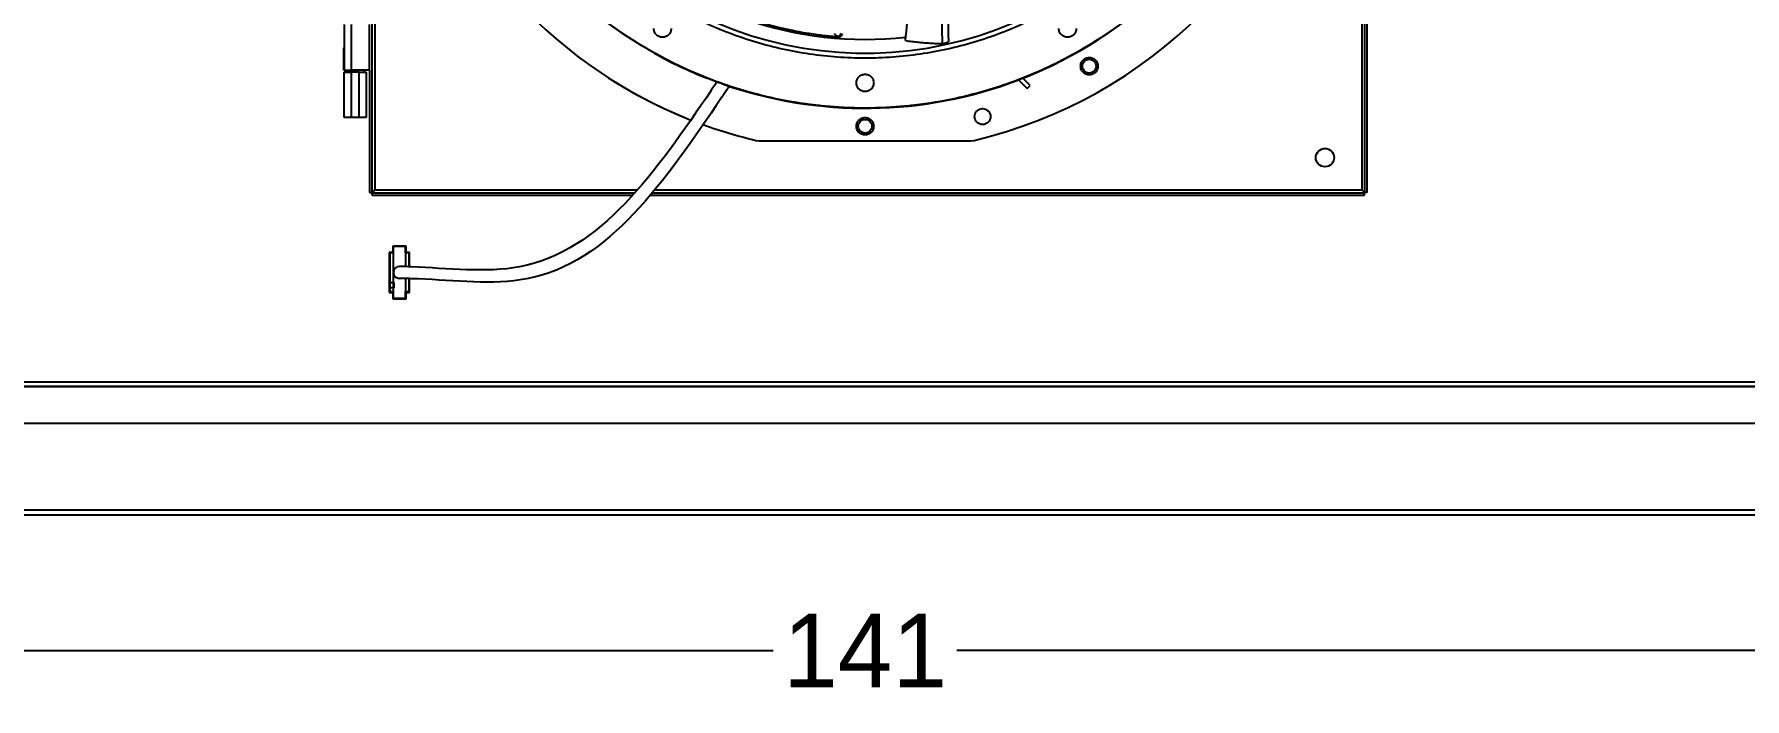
# Model space of a CAD drawing. Header units: inches. Extents: x 1229 to 1453, y -1023 to -720.
# Drawn here: x 1276.56 to 1323.12, y -953.05 to -934.96 of the extents above; entities that cross this region are included whole.
import ezdxf

# ---------------------------------------------------------------- set-up
doc = ezdxf.new("R2010")
doc.units = ezdxf.units.IN
doc.header["$MEASUREMENT"] = 0
doc.header["$PDSIZE"] = -1
doc.dimstyles.new('RAE Solutions', dxfattribs={"dimtxt": 2, "dimasz": 1.5, "dimexe": 0.5, "dimexo": 0.5, "dimgap": 0.5, "dimtad": 0, "dimtih": 1, "dimtoh": 1, "dimdec": 3, "dimrnd": 0.125, "dimzin": 1, "dimdsep": 46, "dimlunit": 5, "dimtxsty": 'Standard', "dimcen": 0.09, "dimadec": 0, "dimazin": 0, "dimtfac": 1, "dimtdec": 3, "dimtofl": 0, "dimtmove": 0, "dimatfit": 3, "dimfxl": 1, "dimtolj": 1, "dimtzin": 1, "dimarcsym": 0})

# ---------------------------------------------------------------- blocks, each defined once
blk = doc.blocks.new('*D263')
at = {"color": 0, "lineweight": -2, "transparency": 16777216}
for p, q in [((1369.669, -945.937), (1369.669, -952.235)), ((1228.678, -946.065), (1228.678, -952.235)), ((1230.178, -951.735), (1296.674, -951.735)), ((1368.169, -951.735), (1301.674, -951.735))]:
    blk.add_line(p, q, dxfattribs=at)
at = {"color": 0, "transparency": 16777216}
for points in [[(1230.178, -951.485), (1230.178, -951.985), (1228.678, -951.735)], [(1368.169, -951.485), (1368.169, -951.985), (1369.669, -951.735)]]:
    blk.add_solid(points, dxfattribs=at)
at = {"layer": 'Defpoints', "color": 0, "transparency": 16777216}
for p in [(1369.669, -945.437), (1228.678, -945.565), (1369.669, -951.735)]:
    blk.add_point(p, dxfattribs=at)
at = {"color": 0, "transparency": 16777216, "insert": (1299.174, -951.735), "char_height": 2, "attachment_point": 5}
blk.add_mtext('\\A1;141', dxfattribs=at)

msp = doc.modelspace()

# ---------------------------------------------------------------- linework, layer by layer
at = {"color": 18, "linetype": 'Continuous', "lineweight": 25, "true_color": 0x000000}
for p, q in [((1285.7536, -911.8687), (1285.7536, -939.2706)), ((1285.8366, -911.9447), (1285.8366, -939.1947)), ((1312.6906, -911.9447), (1312.6906, -939.1947)), ((1312.7736, -939.2706), (1312.7736, -911.8687)), ((1312.8366, -939.2706), (1312.8366, -911.8687)), ((1301.2783, -935.2184), (1301.2457, -933.5758)), ((1285.0031, -934.6997), (1285.0031, -935.3343)), ((1285.1906, -934.6997), (1285.1906, -935.9397)), ((1285.6906, -935.9397), (1285.6906, -934.6997)), ((1298.4131, -935.0232), (1298.4394, -935.0248)), ((1301.2783, -935.2184), (1301.4423, -935.1659)), ((1284.9931, -935.9397), (1284.9931, -935.3343)), ((1284.9931, -935.3343), (1285.0031, -935.3343)), ((1285.0031, -935.3343), (1285.0031, -935.9397)), ((1284.9931, -935.9397), (1285.0031, -935.9397)), ((1285.0026, -937.2297), (1285.0026, -935.9897)), ((1285.0026, -935.9897), (1285.1901, -935.9897)), ((1285.0031, -935.9397), (1285.1906, -935.9397)), ((1285.0496, -935.9397), (1285.0496, -935.9897)), ((1285.1901, -935.9897), (1285.1901, -937.2297)), ((1285.4091, -935.9897), (1285.1901, -935.9897)), ((1285.6906, -935.9397), (1285.1906, -935.9397)), ((1285.4091, -937.2297), (1285.4091, -935.9897)), ((1285.4091, -935.9897), (1285.5966, -935.9897)), ((1285.5496, -935.9897), (1285.5496, -935.9397)), ((1285.5966, -935.9897), (1285.5966, -937.2297)), ((1285.6906, -935.9397), (1285.6906, -939.2706)), ((1303.669, -936.3538), (1303.4716, -936.1564)), ((1303.3513, -936.2031), (1303.5871, -936.4389)), ((1303.5871, -936.4389), (1303.669, -936.3538)), ((1285.1901, -937.2297), (1285.0026, -937.2297)), ((1285.4091, -937.2297), (1285.1901, -937.2297)), ((1285.5966, -937.2297), (1285.4091, -937.2297)), ((1296.2059, -937.8487), (1296.2963, -937.8592)), ((1296.2963, -937.8592), (1302.0514, -937.8592)), ((1302.0514, -937.8592), (1302.1418, -937.8487)), ((1285.6906, -939.2706), (1285.7536, -939.2706)), ((1285.7607, -939.3407), (1285.7607, -939.2777)), ((1285.7607, -939.2777), (1292.9105, -939.2777)), ((1285.7607, -939.3407), (1292.8535, -939.3407)), ((1285.8366, -939.1947), (1292.9842, -939.1947)), ((1293.3331, -939.3407), (1312.7665, -939.3407)), ((1293.3862, -939.2777), (1312.7665, -939.2777)), ((1293.4552, -939.1947), (1312.6906, -939.1947)), ((1312.7665, -939.3407), (1312.7665, -939.2777)), ((1312.8366, -939.2706), (1312.7736, -939.2706)), ((1286.6821, -940.7262), (1286.3221, -940.7262)), ((1286.3221, -940.7262), (1286.3221, -940.9012)), ((1286.6721, -940.7262), (1286.3321, -940.7262)), ((1286.3321, -940.7262), (1286.3321, -940.9012)), ((1286.6721, -940.7362), (1286.3321, -940.7362)), ((1286.3321, -940.7362), (1286.3321, -940.9112)), ((1286.6721, -940.9012), (1286.6721, -940.7262)), ((1286.6721, -940.9112), (1286.6721, -940.7362)), ((1286.6821, -940.9012), (1286.6821, -940.7262)), ((1286.2271, -940.9012), (1286.2271, -941.9862)), ((1286.3221, -940.9012), (1286.2271, -940.9012)), ((1286.2371, -940.9012), (1286.2371, -941.7162)), ((1286.3321, -940.9012), (1286.2371, -940.9012)), ((1286.2371, -940.9112), (1286.2371, -941.9762)), ((1286.3321, -940.9112), (1286.2371, -940.9112)), ((1286.3321, -940.9112), (1286.3321, -941.9762)), ((1286.7671, -940.9012), (1286.6721, -940.9012)), ((1286.7671, -940.9112), (1286.6721, -940.9112)), ((1286.6721, -940.9112), (1286.6721, -941.2852)), ((1286.7771, -940.9012), (1286.6821, -940.9012)), ((1286.7671, -941.2885), (1286.7671, -940.9012)), ((1286.7671, -941.2885), (1286.7671, -940.9112)), ((1286.7671, -941.1501), (1286.7671, -941.2885)), ((1286.7771, -941.2889), (1286.7771, -940.9012)), ((1286.2371, -941.7162), (1286.3471, -941.7162)), ((1286.3471, -941.7162), (1286.3471, -941.8662)), ((1286.6721, -941.6099), (1286.6721, -941.9762)), ((1286.7671, -941.9662), (1286.7671, -941.6122)), ((1286.7671, -941.9762), (1286.7671, -941.6122)), ((1286.7771, -941.9862), (1286.7771, -941.6124)), ((1286.2271, -941.9862), (1286.3221, -941.9862)), ((1286.3471, -941.8662), (1286.2371, -941.8662)), ((1286.2371, -941.8662), (1286.2371, -941.9662)), ((1286.2371, -941.9662), (1286.3321, -941.9662)), ((1286.2371, -941.9762), (1286.3321, -941.9762)), ((1286.3221, -941.9862), (1286.3221, -942.1612)), ((1286.3221, -942.1612), (1286.6821, -942.1612)), ((1286.3321, -941.9662), (1286.3321, -942.1412)), ((1286.3321, -941.9762), (1286.3321, -942.1512)), ((1286.3321, -942.1412), (1286.6721, -942.1412)), ((1286.3321, -942.1512), (1286.6721, -942.1512)), ((1286.6721, -942.1412), (1286.6721, -941.9662)), ((1286.6721, -941.9662), (1286.7671, -941.9662)), ((1286.6721, -942.1512), (1286.6721, -941.9762)), ((1286.6721, -941.9762), (1286.7671, -941.9762)), ((1286.6821, -941.9862), (1286.7771, -941.9862)), ((1286.6821, -942.1612), (1286.6821, -941.9862)), ((1369.6194, -944.4265), (1228.7284, -944.4265)), ((1369.6194, -944.5595), (1228.7284, -944.5595)), ((1369.5623, -945.5515), (1228.7284, -945.5515)), ((1228.7854, -947.906), (1369.5623, -947.906)), ((1228.8614, -948.039), (1369.4864, -948.039))]:
    msp.add_line(p, q, dxfattribs=at)
at = {"color": 18, "true_color": 0x000000}
msp.add_line((1239.1739, -944.539), (1359.1739, -944.539), dxfattribs=at)
at = {"color": 18, "linetype": 'Continuous', "lineweight": 25, "true_color": 0x000000}
for centre, radius in [((1299.1739, -925.2608), 11.7126), ((1305.2762, -935.8304), 0.1875), ((1299.1739, -937.4655), 0.1875), ((1311.6906, -938.3197), 0.25)]:
    msp.add_circle(centre, radius, dxfattribs=at)
for centre, radius, start, end in [((1299.1739, -925.2608), 12.9331, 193.26667, 248.51312), ((1299.1739, -925.2608), 12.9331, 283.26667, 346.73333), ((1299.1739, -925.2608), 10.2157, 224.36307, 313.03719), ((1299.1739, -925.2608), 11.7147, 291.53134, 314.20264), ((1299.1739, -925.2608), 9.8425, 250.57522, 276.47911), ((1299.1739, -925.2608), 11.7147, 240.6662, 248.46866), ((1299.1739, -925.2608), 12.9331, 237.30348, 248.51312), ((1299.1739, -925.2608), 11.7147, 250.65335, 290.90006), ((1299.1739, -925.2608), 12.9331, 250.083, 256.73333), ((1286.5021, -941.4437), 0.1631, 90, 270)]:
    msp.add_arc(centre, radius, start, end, dxfattribs=at)
for points, knots in [([(1310.8834, -925.2608), (1310.8786, -925.5163), (1310.8689, -926.0272), (1310.7909, -926.7903), (1310.6667, -927.5468), (1310.4924, -928.2936), (1310.2699, -929.0274), (1309.9998, -929.745), (1309.6833, -930.4435), (1309.3218, -931.1197), (1308.9169, -931.7709), (1308.4703, -932.3942), (1307.9838, -932.9869), (1307.4597, -933.5466), (1306.9, -934.0708), (1306.3073, -934.5572), (1305.684, -935.0039), (1305.0328, -935.4088), (1304.3565, -935.7703), (1303.6581, -936.0867), (1302.9404, -936.3568), (1302.2067, -936.5794), (1301.4599, -936.7535), (1300.7033, -936.8784), (1299.9402, -936.9536), (1299.1739, -936.9787), (1298.4075, -936.9536), (1297.6444, -936.8784), (1296.8878, -936.7535), (1296.141, -936.5794), (1295.4073, -936.3568), (1294.6896, -936.0867), (1293.9912, -935.7702), (1293.3149, -935.4088), (1292.6637, -935.0039), (1292.0405, -934.5572), (1291.4477, -934.0708), (1290.8881, -933.5466), (1290.3639, -932.9869), (1289.8774, -932.3942), (1289.4308, -931.7709), (1289.0259, -931.1197), (1288.6644, -930.4435), (1288.3479, -929.745), (1288.0778, -929.0274), (1287.8553, -928.2936), (1287.681, -927.5468), (1287.5568, -926.7903), (1287.4788, -926.0272), (1287.4692, -925.5163), (1287.4643, -925.2608)], [0, 0, 0, 0, 0.0208333, 0.0416667, 0.0625, 0.0833333, 0.1041667, 0.125, 0.1458333, 0.1666667, 0.1875, 0.2083333, 0.2291667, 0.25, 0.2708333, 0.2916666, 0.3125, 0.3333333, 0.3541666, 0.375, 0.3958333, 0.4166666, 0.4375, 0.4583333, 0.4791667, 0.5, 0.5208333, 0.5416667, 0.5624999, 0.5833334, 0.6041667, 0.625, 0.6458333, 0.6666667, 0.6875, 0.7083334, 0.7291666, 0.75, 0.7708333, 0.7916666, 0.8125, 0.8333333, 0.8541667, 0.875, 0.8958333, 0.9166667, 0.9375, 0.9583333, 0.9791667, 1, 1, 1, 1]), ([(1306.0611, -932.9896), (1305.8701, -933.1527), (1305.488, -933.4791), (1304.8717, -933.9141), (1304.2278, -934.3062), (1303.5565, -934.6496), (1302.8621, -934.9435), (1302.1482, -935.1861), (1301.4185, -935.3761), (1300.6769, -935.5125), (1299.9274, -935.5947), (1299.1739, -935.6221), (1298.4203, -935.5947), (1297.6708, -935.5125), (1296.9292, -935.3761), (1296.1995, -935.1861), (1295.4856, -934.9435), (1294.7912, -934.6496), (1294.1199, -934.3062), (1293.476, -933.9141), (1292.8597, -933.4791), (1292.4776, -933.1527), (1292.2866, -932.9896)], [0, 0, 0, 0, 0.05000005, 0.10000004, 0.15000001, 0.19999991, 0.24999998, 0.30000002, 0.35, 0.4000001, 0.45000005, 0.50000015, 0.54999993, 0.59999988, 0.64999998, 0.69999996, 0.75000001, 0.80000007, 0.85000011, 0.90000008, 0.95000007, 1, 1, 1, 1]), ([(1300.2741, -935.1353), (1300.3117, -934.7985), (1300.3635, -934.3343), (1300.3829, -933.8679), (1300.3883, -933.7398)], [0, 0, 0, 0, 0.7254286, 1, 1, 1, 1]), ([(1301.4156, -933.5268), (1301.4161, -933.5562), (1301.4266, -934.1039), (1301.4347, -934.6495), (1301.4423, -935.1659)], [0, 0, 0, 0, 0.0537393, 1, 1, 1, 1]), ([(1296.061, -934.5462), (1296.1678, -934.5809), (1296.3704, -934.6466), (1296.6678, -934.7295), (1296.9409, -934.7974), (1297.196, -934.8534), (1297.432, -934.8989), (1297.6537, -934.9362), (1297.8597, -934.9663), (1298.0557, -934.9906), (1298.242, -935.0104), (1298.3637, -935.0204), (1298.4237, -935.0253)], [0, 0, 0, 0, 0.1482365, 0.2810993, 0.3993925, 0.5067531, 0.6082051, 0.6957606, 0.7799422, 0.8577262, 0.9298838, 1, 1, 1, 1]), ([(1293.8983, -934.8075), (1293.8947, -934.8385), (1293.8876, -934.9003), (1293.833, -934.9789), (1293.7549, -935.0315), (1293.662, -935.0499), (1293.5692, -935.0315), (1293.4911, -934.9789), (1293.4365, -934.9003), (1293.4294, -934.8385), (1293.4258, -934.8075)], [0, 0, 0, 0, 0.12499912, 0.25000073, 0.37500233, 0.50000177, 0.6250012, 0.75000281, 0.87500088, 1, 1, 1, 1]), ([(1298.4237, -935.0253), (1298.4127, -935.0208), (1298.3895, -935.0112), (1298.3585, -934.9649), (1298.3422, -934.9407)], [0, 0, 0, 0, 0.4758667, 1, 1, 1, 1]), ([(1298.5016, -934.9306), (1298.5023, -934.9361), (1298.5038, -934.9474), (1298.5015, -934.9652), (1298.4953, -934.983), (1298.485, -934.9991), (1298.4713, -935.0121), (1298.4557, -935.0208), (1298.4395, -935.0255), (1298.4288, -935.0254), (1298.4237, -935.0253)], [0, 0, 0, 0, 0.11321227, 0.23595946, 0.36598528, 0.4999921, 0.63402043, 0.76405697, 0.8867816, 1, 1, 1, 1]), ([(1298.4237, -935.0253), (1298.4339, -935.0261), (1298.4506, -935.0274), (1298.4649, -935.0284), (1298.4695, -935.0287), (1298.4688, -935.0287), (1298.4686, -935.0287)], [0, 0, 0, 0, 0.4487651, 0.7277401, 0.9354689, 1, 1, 1, 1]), ([(1298.4689, -935.0287), (1298.4745, -935.0288), (1298.486, -935.0289), (1298.5035, -935.0242), (1298.5204, -935.0153), (1298.5348, -935.0021), (1298.5456, -934.9866), (1298.5491, -934.975), (1298.5507, -934.9697)], [0, 0, 0, 0, 0.1513439, 0.3155173, 0.4894195, 0.6686126, 0.8477257, 1, 1, 1, 1]), ([(1298.55, -934.9503), (1298.552, -934.9575), (1298.5541, -934.9648), (1298.5509, -934.9696), (1298.5508, -934.9697)], [0, 0, 0, 0, 0.9736453, 1, 1, 1, 1]), ([(1300.2741, -935.1353), (1300.332, -935.1427), (1300.4438, -935.1569), (1300.6061, -935.174), (1300.7701, -935.189), (1300.9376, -935.2015), (1301.1102, -935.2118), (1301.223, -935.2162), (1301.2783, -935.2184)], [0, 0, 0, 0, 0.1737118, 0.3354176, 0.4850761, 0.6632667, 0.8349165, 1, 1, 1, 1]), ([(1304.9219, -934.8075), (1304.9183, -934.8385), (1304.9112, -934.9003), (1304.8566, -934.9789), (1304.7785, -935.0315), (1304.6857, -935.0499), (1304.5928, -935.0315), (1304.5147, -934.9789), (1304.4601, -934.9003), (1304.453, -934.8385), (1304.4494, -934.8075)], [0, 0, 0, 0, 0.1249991, 0.249999, 0.3750006, 0.5, 0.6249994, 0.750001, 0.8750009, 1, 1, 1, 1]), ([(1305.04, -935.8304), (1305.0435, -935.7996), (1305.0506, -935.738), (1305.1047, -935.6596), (1305.1822, -935.607), (1305.2745, -935.5881), (1305.3673, -935.6057), (1305.446, -935.6578), (1305.5016, -935.7367), (1305.5088, -935.7992), (1305.5124, -935.8304)], [0, 0, 0, 0, 0.1245787, 0.2488747, 0.3733756, 0.4977489, 0.6221025, 0.7475163, 0.873759, 1, 1, 1, 1]), ([(1298.9376, -936.2844), (1298.9412, -936.2535), (1298.9483, -936.1917), (1299.0029, -936.113), (1299.081, -936.0605), (1299.1739, -936.042), (1299.2667, -936.0605), (1299.3448, -936.113), (1299.3994, -936.1917), (1299.4065, -936.2535), (1299.4101, -936.2844)], [0, 0, 0, 0, 0.1249991, 0.2500007, 0.3749975, 0.4999969, 0.6250025, 0.7499993, 0.8750009, 1, 1, 1, 1]), ([(1305.5124, -935.8304), (1305.5089, -935.8614), (1305.5017, -935.9235), (1305.4467, -936.0023), (1305.3681, -936.0548), (1305.2747, -936.0728), (1305.1816, -936.0536), (1305.1039, -936.0004), (1305.0503, -935.9219), (1305.0434, -935.8608), (1305.04, -935.8304)], [0, 0, 0, 0, 0.1254908, 0.2509653, 0.3764325, 0.5019057, 0.6273876, 0.7528822, 0.8772354, 1, 1, 1, 1]), ([(1295.4775, -936.3771), (1295.4492, -936.4188), (1295.4209, -936.4605), (1295.3926, -936.5023), (1295.3926, -936.5023), (1295.3926, -936.5023), (1295.3926, -936.5023), (1295.368, -936.5386), (1295.3434, -936.5749), (1295.3188, -936.6112), (1295.3021, -936.6358), (1295.2854, -936.6605), (1295.2688, -936.6851), (1293.74, -938.9414), (1291.59, -942.1148), (1287.8341, -941.6386), (1286.6696, -941.6091), (1286.4976, -941.6068)], [-0.3298403, -0.3298403, -0.3298403, -0.3298403, -0.195731, -0.195731, -0.195731, -0.195731, -0.195731, -0.195731, -0.079089, -0.079089, -0.079089, 0, 0, 0, 7.2472697, 10.1929424, 10.7060179, 10.7060179, 10.7060179, 10.7060179]), ([(1295.1443, -936.2584), (1295.1172, -936.2985), (1295.09, -936.3386), (1295.0628, -936.3787), (1295.0385, -936.4146), (1295.0142, -936.4505), (1294.9898, -936.4864), (1294.9889, -936.4878), (1294.9879, -936.4892), (1294.987, -936.4906), (1293.4885, -938.7011), (1291.3491, -941.7786), (1287.7117, -941.3174), (1286.6097, -941.283), (1286.5021, -941.2805)], [-0.1037755, -0.1037755, -0.1037755, -0.1037755, 0.0250348, 0.0250348, 0.0250348, 0.1403463, 0.1403463, 0.1403463, 0.1448443, 0.1448443, 0.1448443, 7.2472697, 10.1929424, 10.5128293, 10.5128293, 10.5128293, 10.5128293]), ([(1299.4101, -936.2844), (1299.4065, -936.3153), (1299.3994, -936.3772), (1299.3448, -936.4558), (1299.2667, -936.5083), (1299.1739, -936.5268), (1299.081, -936.5083), (1299.0029, -936.4558), (1298.9483, -936.3772), (1298.9412, -936.3153), (1298.9376, -936.2844)], [0, 0, 0, 0, 0.1249993, 0.250001, 0.374997, 0.5000031, 0.625003, 0.749999, 0.8750007, 1, 1, 1, 1]), ([(1302.1569, -937.2018), (1302.1602, -937.1733), (1302.1667, -937.1166), (1302.2167, -937.0447), (1302.288, -936.9967), (1302.3726, -936.9797), (1302.4575, -936.9961), (1302.5293, -937.0438), (1302.58, -937.116), (1302.5866, -937.1732), (1302.59, -937.2018)], [0, 0, 0, 0, 0.1255135, 0.2499867, 0.3743935, 0.4988922, 0.6232597, 0.7479394, 0.8738314, 1, 1, 1, 1]), ([(1298.9376, -937.4655), (1298.9413, -937.4343), (1298.9485, -937.3721), (1299.0035, -937.2936), (1299.0815, -937.2415), (1299.1739, -937.2232), (1299.2662, -937.2415), (1299.3442, -937.2936), (1299.3992, -937.3721), (1299.4065, -937.4343), (1299.4101, -937.4655)], [0, 0, 0, 0, 0.1262511, 0.2513295, 0.3756274, 0.4999969, 0.6243726, 0.7486705, 0.8737489, 1, 1, 1, 1]), ([(1299.4101, -937.4655), (1299.4066, -937.4963), (1299.3995, -937.5581), (1299.345, -937.6367), (1299.2668, -937.6894), (1299.1739, -937.7079), (1299.0809, -937.6894), (1299.0027, -937.6367), (1298.9482, -937.5581), (1298.9412, -937.4963), (1298.9376, -937.4655)], [0, 0, 0, 0, 0.1245351, 0.2497058, 0.3748572, 0.5000031, 0.6251428, 0.7502942, 0.8754649, 1, 1, 1, 1]), ([(1302.59, -937.2018), (1302.5867, -937.2302), (1302.5802, -937.287), (1302.5299, -937.3591), (1302.4581, -937.4072), (1302.3728, -937.424), (1302.2875, -937.4067), (1302.216, -937.3582), (1302.1665, -937.2861), (1302.1601, -937.2298), (1302.1569, -937.2018)], [0, 0, 0, 0, 0.1252412, 0.2504823, 0.3757092, 0.5009322, 0.6261603, 0.7514072, 0.8764868, 1, 1, 1, 1]), ([(1285.8366, -939.1947), (1285.8244, -939.2063), (1285.8045, -939.2253), (1285.7834, -939.2468), (1285.7705, -939.2573), (1285.7618, -939.2633), (1285.755, -939.2679), (1285.7541, -939.2697), (1285.7536, -939.2706)], [0, 0, 0, 0, 0.3258872, 0.532605, 0.6334719, 0.7438525, 0.8655852, 1, 1, 1, 1]), ([(1285.7607, -939.2777), (1285.7613, -939.277), (1285.7625, -939.2756), (1285.77, -939.265), (1285.7844, -939.248), (1285.8079, -939.2243), (1285.8268, -939.2048), (1285.8366, -939.1947)], [0, 0, 0, 0, 0.1567996, 0.3135501, 0.4731286, 0.7271257, 1, 1, 1, 1]), ([(1312.7736, -939.2706), (1312.7731, -939.2697), (1312.7722, -939.268), (1312.7654, -939.2633), (1312.7568, -939.2574), (1312.7438, -939.2468), (1312.7227, -939.2253), (1312.7028, -939.2063), (1312.6906, -939.1947)], [0, 0, 0, 0, 0.1341537, 0.2556433, 0.3658237, 0.4665063, 0.674499, 1, 1, 1, 1]), ([(1312.6906, -939.1947), (1312.7028, -939.2074), (1312.7222, -939.2278), (1312.7462, -939.2514), (1312.7579, -939.2674), (1312.7638, -939.2763), (1312.7657, -939.2773), (1312.7665, -939.2777)], [0, 0, 0, 0, 0.3419603, 0.5458778, 0.7126603, 0.879217, 1, 1, 1, 1])]:
    msp.add_open_spline(points, degree=3, knots=knots, dxfattribs=at)

# ---------------------------------------------------------------- dimensions: what is measured, and where the dimension line sits
at = {"color": 18, "true_color": 0x000000}
dim = msp.add_linear_dim(base=(1369.6694, -951.7351), p1=(1228.6784, -945.5645), p2=(1369.6694, -945.4373), dimstyle='RAE Solutions', dxfattribs=at)
dim.commit()
dim.dimension.update_dxf_attribs({"geometry": '*D263', "text_midpoint": (1299.1739, -951.7351)})

doc.saveas('drawing.dxf')
